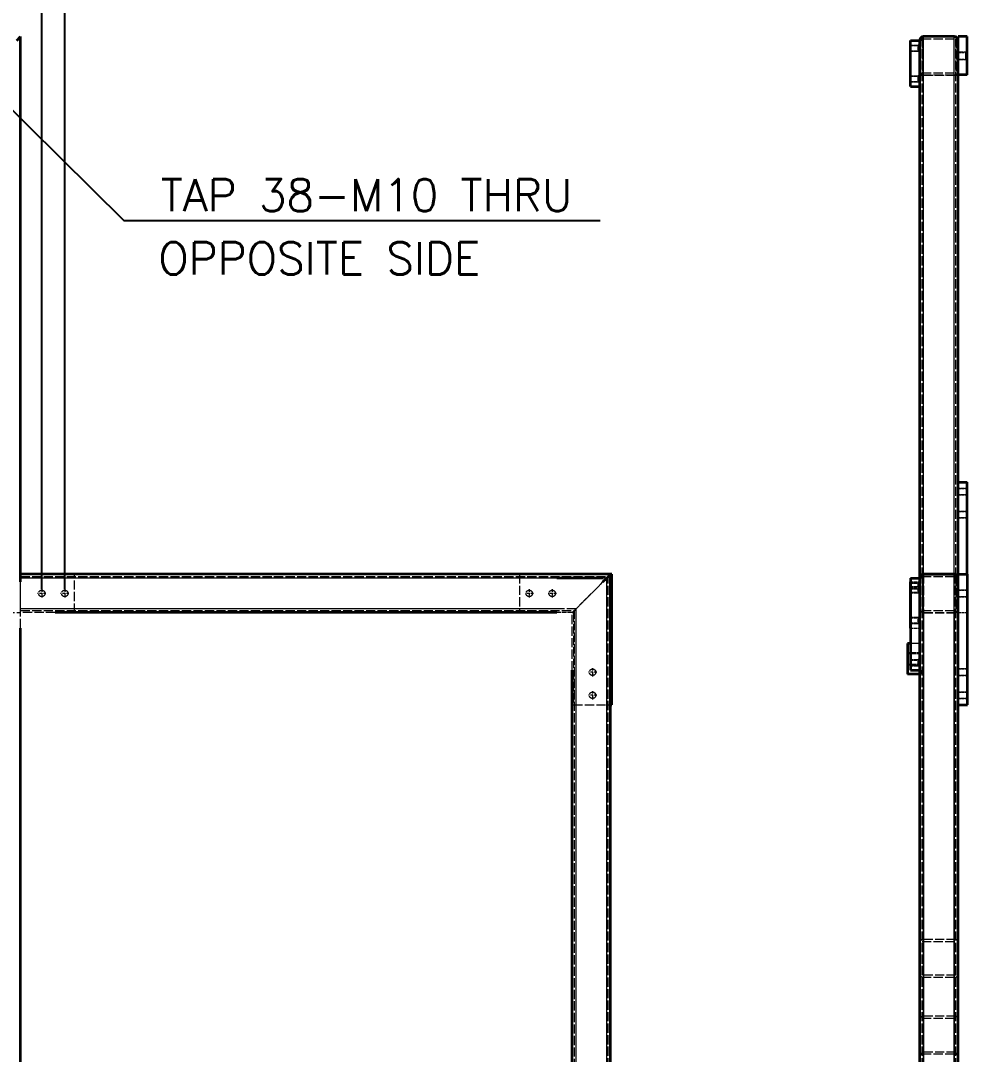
# Model space of a CAD drawing. Header units: millimetres. Extents: x -73083 to 81340, y -6859 to 6812.
# Drawn here: x -20376 to -19143, y -3883 to -2537 of the extents above; entities that cross this region are included whole.
import ezdxf

# ---------------------------------------------------------------- set-up
doc = ezdxf.new("R2010")
doc.units = ezdxf.units.MM
for name, pattern in [('AM_ISO02W050', [7.5, 6, -1.5]), ('AM_ISO08W050', [18, 12, -1.5, 3, -1.5]), ('DASHDOT', [18.5, 12, -3, 0.5, -3]), ('DASHED', [15, 12, -3])]:
    doc.linetypes.add(name, pattern=pattern)
for name, color, linetype, lineweight in [('AM_7', 2, 'AM_ISO08W050', 25), ('AM_HID', 1, 'AM_ISO02W050', 25), ('AM_VIS', 7, 'Continuous', 50)]:
    doc.layers.add(name, color=color, linetype=linetype, lineweight=lineweight)
doc.layers.add('word_dim', color=253, linetype='Continuous')
doc.styles.get("Standard").update_dxf_attribs({"font": 'romans.shx', "bigfont": 'bigfont.shx'})
doc.dimstyles.new('STANDARD1-12', dxfattribs={"dimscale": 12, "dimtxt": 3.5, "dimasz": 3, "dimexe": 1, "dimexo": 0, "dimgap": 1, "dimtad": 3, "dimdec": 1, "dimdsep": 46, "dimtxsty": 'Standard', "dimblk1": 'OPEN', "dimblk2": 'OPEN', "dimsah": 1, "dimcen": 0, "dimclrd": 256, "dimclre": 256, "dimclrt": 3, "dimadec": 0, "dimazin": 0, "dimtfac": 1, "dimtdec": 1, "dimtmove": 0, "dimatfit": 3, "dimldrblk": 'OPEN', "dimfxl": 0, "dimtolj": 1, "dimtzin": 0, "dimarcsym": 0})

# ---------------------------------------------------------------- blocks, each defined once
blk = doc.blocks.new('_DotSmall')
at = {"color": 0, "linetype": 'ByBlock', "const_width": 0.5}
blk.add_lwpolyline([(-0.0625, 0, 1), (0.0625, 0, 1)], format="xyb", close=True, dxfattribs=at)
blk = doc.blocks.new('*D998')
at = {"layer": 'DEFPOINTS', "color": 0, "linetype": 'Continuous', "ltscale": 2}
for p in [(-20348.5, -2458.9), (-20401, -3145.2), (-20348.5, -3277.7)]:
    blk.add_point(p, dxfattribs=at)
at = {"layer": 'word_dim', "linetype": 'Continuous', "lineweight": -2, "ltscale": 2}
for p, q in [((-20374.8, -2458.9), (-20307.8, -2340.2)), ((-20307.8, -2340.2), (-20155.8, -2340.2)), ((-20401, -3145.2), (-20401, -2446.9)), ((-20348.5, -3277.7), (-20348.5, -2446.9)), ((-20401, -2458.9), (-20348.5, -2458.9))]:
    blk.add_line(p, q, dxfattribs=at)
at = {"layer": 'word_dim', "linetype": 'Continuous', "lineweight": -2, "ltscale": 2, "xscale": 36, "yscale": 36, "zscale": 36, "rotation": 180}
blk.add_blockref('_DotSmall', (-20401, -2458.9), dxfattribs=at)
at = {"layer": 'word_dim', "linetype": 'Continuous', "lineweight": -2, "ltscale": 2, "xscale": 36, "yscale": 36, "zscale": 36}
blk.add_blockref('_DotSmall', (-20348.5, -2458.9), dxfattribs=at)
at = {"layer": 'word_dim', "color": 3, "linetype": 'Continuous', "ltscale": 2, "insert": (-20231.8, -2307.2), "char_height": 42, "attachment_point": 5}
blk.add_mtext('\\A1;52.5', dxfattribs=at)
blk = doc.blocks.new('_Open')
at = {"color": 0, "lineweight": -2}
for p, q in [((-1, 0.167), (0, 0)), ((-1, -0.167), (0, 0)), ((0, 0), (-1, 0))]:
    blk.add_line(p, q, dxfattribs=at)
blk = doc.blocks.new('*D999')
at = {"layer": 'DEFPOINTS', "color": 0, "linetype": 'Continuous', "ltscale": 2}
for p in [(-20318.5, -2458.9), (-20348.5, -3277.7), (-20318.5, -3277.7)]:
    blk.add_point(p, dxfattribs=at)
at = {"layer": 'word_dim', "linetype": 'Continuous', "lineweight": -2, "ltscale": 2}
for p, q in [((-20348.5, -3277.7), (-20348.5, -2446.9)), ((-20318.5, -3277.7), (-20318.5, -2446.9)), ((-20348.5, -2458.9), (-20384.5, -2458.9)), ((-20348.5, -2458.9), (-20318.5, -2458.9)), ((-20282.5, -2458.9), (-20154.5, -2458.9))]:
    blk.add_line(p, q, dxfattribs=at)
at = {"layer": 'word_dim', "linetype": 'Continuous', "lineweight": -2, "ltscale": 2, "xscale": 36, "yscale": 36, "zscale": 36}
blk.add_blockref('_DotSmall', (-20348.5, -2458.9), dxfattribs=at)
at = {"layer": 'word_dim', "linetype": 'Continuous', "lineweight": -2, "ltscale": 2, "xscale": 36, "yscale": 36, "zscale": 36, "rotation": 180}
blk.add_blockref('_Open', (-20318.5, -2458.9), dxfattribs=at)
at = {"layer": 'word_dim', "color": 3, "linetype": 'Continuous', "ltscale": 2, "insert": (-20200.5, -2425.9), "char_height": 42, "attachment_point": 5}
blk.add_mtext('\\A1;30', dxfattribs=at)

msp = doc.modelspace()

# ---------------------------------------------------------------- linework, layer by layer
at = {"layer": 'AM_7', "linetype": 'DASHDOT', "lineweight": 13, "ltscale": 0.272217}
for p, q in [((-20343.06022, -3283.1569), (-20353.94889, -3283.1569)), ((-20313.06022, -3283.15702), (-20323.94889, -3283.15702))]:
    msp.add_line(p, q, dxfattribs=at)
at = {"layer": 'AM_7', "linetype": 'DASHDOT', "lineweight": 13, "ltscale": 0.27222}
for p, q in [((-20348.50455, -3277.71256), (-20348.50455, -3288.60136)), ((-19630.99845, -3380.21561), (-19630.99845, -3391.10441)), ((-19630.99845, -3410.21561), (-19630.99845, -3421.10441))]:
    msp.add_line(p, q, dxfattribs=at)
at = {"layer": 'AM_7', "linetype": 'DASHDOT', "lineweight": 13, "ltscale": 0.272221}
for p, q in [((-20318.50455, -3277.71256), (-20318.50455, -3288.60142)), ((-19683.49845, -3277.71561), (-19683.49845, -3288.60447))]:
    msp.add_line(p, q, dxfattribs=at)
at = {"layer": 'AM_7', "linetype": 'DASHDOT', "lineweight": 13, "ltscale": 0.272223}
for p, q in [((-19708.05411, -3283.16007), (-19718.94303, -3283.16007)), ((-19678.05411, -3283.16007), (-19688.94303, -3283.16007)), ((-19625.55387, -3415.66001), (-19636.44278, -3415.66001))]:
    msp.add_line(p, q, dxfattribs=at)
at = {"layer": 'AM_7', "linetype": 'DASHDOT', "lineweight": 13, "ltscale": 0.272218}
msp.add_line((-19713.49845, -3277.71574), (-19713.49845, -3288.60447), dxfattribs=at)
at = {"layer": 'AM_7', "linetype": 'DASHDOT', "lineweight": 13, "ltscale": 0.272229}
msp.add_line((-19625.55387, -3385.66001), (-19636.44303, -3385.66001), dxfattribs=at)
at = {"layer": 'AM_HID', "linetype": 'DASHED', "lineweight": 13, "ltscale": 0.25}
for p, q in [((-19216.7818, -2569.18729), (-19206.7818, -2569.18729)), ((-19216.78107, -2569.18693), (-19206.78107, -2569.18693)), ((-19216.78107, -2569.18705), (-19206.78107, -2569.18705)), ((-19216.78083, -2569.18693), (-19206.78083, -2569.18693)), ((-19216.77741, -2569.17252), (-19206.77741, -2569.17252)), ((-19216.77717, -2569.1724), (-19206.77717, -2569.1724)), ((-19216.77717, -2569.17252), (-19206.77717, -2569.17252)), ((-19216.77668, -2569.17228), (-19206.77668, -2569.17228)), ((-19216.77399, -2569.18363), (-19206.77399, -2569.18363)), ((-19216.77326, -2569.18326), (-19206.77326, -2569.18326)), ((-19216.76789, -2569.18082), (-19206.76789, -2569.18082)), ((-19216.7674, -2569.18046), (-19206.7674, -2569.18046)), ((-19216.7818, -2577.18729), (-19206.7818, -2577.18729)), ((-19216.78107, -2577.18693), (-19206.78107, -2577.18693)), ((-19216.78107, -2577.18705), (-19206.78107, -2577.18705)), ((-19216.78083, -2577.18693), (-19206.78083, -2577.18693)), ((-19216.77741, -2577.17252), (-19206.77741, -2577.17252)), ((-19216.77717, -2577.1724), (-19206.77717, -2577.1724)), ((-19216.77717, -2577.17252), (-19206.77717, -2577.17252)), ((-19216.77668, -2577.17228), (-19206.77668, -2577.17228)), ((-19216.77399, -2577.18363), (-19206.77399, -2577.18363)), ((-19216.77326, -2577.18326), (-19206.77326, -2577.18326)), ((-19216.76789, -2577.18082), (-19206.76789, -2577.18082)), ((-19216.7674, -2577.18046), (-19206.7674, -2577.18046)), ((-19154.78156, -2578.17142), (-19144.78156, -2578.17142)), ((-19154.78156, -2578.17155), (-19144.78156, -2578.17155)), ((-19154.77814, -2578.16849), (-19144.77814, -2578.16849)), ((-19154.77814, -2578.16862), (-19144.77814, -2578.16874)), ((-19154.77717, -2578.16764), (-19144.77717, -2578.16764)), ((-19154.77717, -2578.16788), (-19144.77717, -2578.16788)), ((-19154.77643, -2578.16666), (-19144.77643, -2578.16666)), ((-19154.77643, -2578.16691), (-19144.77643, -2578.16691)), ((-19154.78156, -2588.17142), (-19144.78156, -2588.17142)), ((-19154.78156, -2588.17155), (-19144.78156, -2588.17155)), ((-19154.77814, -2588.16849), (-19144.77814, -2588.16849)), ((-19154.77814, -2588.16862), (-19144.77814, -2588.16874)), ((-19154.77717, -2588.16764), (-19144.77717, -2588.16764)), ((-19154.77717, -2588.16788), (-19144.77717, -2588.16788)), ((-19154.77643, -2588.16666), (-19144.77643, -2588.16666)), ((-19154.77643, -2588.16691), (-19144.77643, -2588.16691)), ((-19216.7818, -2609.18729), (-19206.7818, -2609.18729)), ((-19216.78107, -2609.18693), (-19206.78107, -2609.18693)), ((-19216.78107, -2609.18705), (-19206.78107, -2609.18705)), ((-19216.78083, -2609.18693), (-19206.78083, -2609.18693)), ((-19216.77741, -2609.17252), (-19206.77741, -2609.17252)), ((-19216.77717, -2609.1724), (-19206.77717, -2609.1724)), ((-19216.77717, -2609.17252), (-19206.77717, -2609.17252)), ((-19216.77668, -2609.17228), (-19206.77668, -2609.17228)), ((-19216.77399, -2609.18363), (-19206.77399, -2609.18363)), ((-19216.77326, -2609.18326), (-19206.77326, -2609.18326)), ((-19216.76789, -2609.18082), (-19206.76789, -2609.18082)), ((-19216.7674, -2609.18046), (-19206.7674, -2609.18046)), ((-19216.7818, -2617.18729), (-19206.7818, -2617.18729)), ((-19216.78107, -2617.18693), (-19206.78107, -2617.18693)), ((-19216.78107, -2617.18705), (-19206.78107, -2617.18705)), ((-19216.78083, -2617.18693), (-19206.78083, -2617.18693)), ((-19216.77741, -2617.17252), (-19206.77741, -2617.17252)), ((-19216.77717, -2617.1724), (-19206.77717, -2617.1724)), ((-19216.77717, -2617.17252), (-19206.77717, -2617.17252)), ((-19216.77668, -2617.17228), (-19206.77668, -2617.17228)), ((-19216.77399, -2617.18363), (-19206.77399, -2617.18363)), ((-19216.77326, -2617.18326), (-19206.77326, -2617.18326)), ((-19216.76789, -2617.18082), (-19206.76789, -2617.18082)), ((-19216.7674, -2617.18046), (-19206.7674, -2617.18046)), ((-19216.7862, -3269.1879), (-19206.7862, -3269.1879)), ((-19216.78595, -3269.18766), (-19206.78595, -3269.18766)), ((-19216.7464, -3269.16398), (-19206.7464, -3269.16398)), ((-19216.7464, -3269.1641), (-19206.7464, -3269.1641)), ((-19216.7862, -3277.1879), (-19206.7862, -3277.1879)), ((-19216.78595, -3277.18766), (-19206.78595, -3277.18766)), ((-19216.78205, -3274.18351), (-19206.78205, -3274.18351)), ((-19216.78205, -3282.18351), (-19206.78205, -3282.18351)), ((-19216.78156, -3274.18278), (-19206.78156, -3274.18278)), ((-19216.78156, -3282.18278), (-19206.78156, -3282.18278)), ((-19216.76789, -3274.16361), (-19206.76789, -3274.16361)), ((-19216.76789, -3282.16361), (-19206.76789, -3282.16361)), ((-19216.76716, -3274.16337), (-19206.76716, -3274.16337)), ((-19216.76716, -3282.16337), (-19206.76716, -3282.16337)), ((-19216.7464, -3277.16398), (-19206.7464, -3277.16398)), ((-19216.7464, -3277.1641), (-19206.7464, -3277.1641)), ((-19216.78205, -3314.18345), (-19206.78205, -3314.18345)), ((-19216.78205, -3322.18345), (-19206.78205, -3322.18345)), ((-19216.78156, -3314.18272), (-19206.78156, -3314.18272)), ((-19216.78156, -3322.18272), (-19206.78156, -3322.18272)), ((-19216.76789, -3314.16361), (-19206.76789, -3314.16361)), ((-19216.76789, -3322.16361), (-19206.76789, -3322.16361)), ((-19216.76716, -3314.16337), (-19206.76716, -3314.16337)), ((-19216.76716, -3322.16337), (-19206.76716, -3322.16337)), ((-19216.7862, -3369.1879), (-19206.7862, -3369.1879)), ((-19216.7862, -3377.1879), (-19206.7862, -3377.1879)), ((-19216.78595, -3369.18766), (-19206.78595, -3369.18766)), ((-19216.78595, -3377.18766), (-19206.78595, -3377.18766)), ((-19216.7464, -3369.16398), (-19206.7464, -3369.16398)), ((-19216.7464, -3369.16404), (-19206.7464, -3369.16404)), ((-19216.7464, -3377.16398), (-19206.7464, -3377.16398)), ((-19216.7464, -3377.16404), (-19206.7464, -3377.16404))]:
    msp.add_line(p, q, dxfattribs=at)
at = {"layer": 'AM_HID', "linetype": 'DASHED', "lineweight": 13, "ltscale": 0.3}
for p, q in [((-19216.7818, -2569.86381), (-19204.7818, -2569.86381)), ((-19216.78107, -2569.86344), (-19204.78107, -2569.86344)), ((-19216.78107, -2569.86356), (-19204.78107, -2569.86356)), ((-19216.78083, -2569.86332), (-19204.78083, -2569.86332)), ((-19216.77741, -2569.84904), (-19204.77741, -2569.84904)), ((-19216.77717, -2569.84891), (-19204.77717, -2569.84891)), ((-19216.77717, -2569.84904), (-19204.77717, -2569.84904)), ((-19216.77668, -2569.84867), (-19204.77668, -2569.84867)), ((-19216.77399, -2569.86014), (-19204.77399, -2569.86014)), ((-19216.77326, -2569.85978), (-19204.77326, -2569.85978)), ((-19216.76789, -2569.85721), (-19204.76789, -2569.85721)), ((-19216.7674, -2569.85697), (-19204.7674, -2569.85697)), ((-19216.7818, -2576.51078), (-19204.7818, -2576.51078)), ((-19216.78107, -2576.51041), (-19204.78107, -2576.51041)), ((-19216.78107, -2576.51053), (-19204.78107, -2576.51053)), ((-19216.78083, -2576.51041), (-19204.78083, -2576.51041)), ((-19216.77741, -2576.49601), (-19204.77741, -2576.49601)), ((-19216.77717, -2576.49589), (-19204.77717, -2576.49589)), ((-19216.77717, -2576.49601), (-19204.77717, -2576.49601)), ((-19216.77668, -2576.49576), (-19204.77668, -2576.49576)), ((-19216.77399, -2576.50712), (-19204.77399, -2576.50712)), ((-19216.77326, -2576.50675), (-19204.77326, -2576.50675)), ((-19216.76789, -2576.50431), (-19204.76789, -2576.50431)), ((-19216.7674, -2576.50394), (-19204.7674, -2576.50394)), ((-19154.78156, -2578.98331), (-19142.78156, -2578.98331)), ((-19154.78156, -2578.98356), (-19142.78156, -2578.98356)), ((-19154.77814, -2578.98051), (-19142.77814, -2578.98051)), ((-19154.77814, -2578.98063), (-19142.77814, -2578.98063)), ((-19154.77717, -2578.97965), (-19142.77717, -2578.97965)), ((-19154.77717, -2578.9799), (-19142.77717, -2578.9799)), ((-19154.77643, -2578.97867), (-19142.77643, -2578.97867)), ((-19154.77643, -2578.9788), (-19142.77643, -2578.97892)), ((-19154.78156, -2587.35941), (-19142.78156, -2587.35941)), ((-19154.78156, -2587.35953), (-19142.78156, -2587.35953)), ((-19154.77814, -2587.35648), (-19142.77814, -2587.35648)), ((-19154.77814, -2587.35673), (-19142.77814, -2587.35673)), ((-19154.77717, -2587.35563), (-19142.77717, -2587.35563)), ((-19154.77717, -2587.35587), (-19142.77717, -2587.35587)), ((-19154.77643, -2587.35465), (-19142.77643, -2587.35465)), ((-19154.77643, -2587.3549), (-19142.77643, -2587.3549)), ((-19216.7818, -2609.86381), (-19204.7818, -2609.86381)), ((-19216.78107, -2609.86344), (-19204.78107, -2609.86344)), ((-19216.78107, -2609.86356), (-19204.78107, -2609.86356)), ((-19216.78083, -2609.86332), (-19204.78083, -2609.86332)), ((-19216.77741, -2609.84904), (-19204.77741, -2609.84904)), ((-19216.77717, -2609.84891), (-19204.77717, -2609.84891)), ((-19216.77717, -2609.84904), (-19204.77717, -2609.84904)), ((-19216.77668, -2609.84867), (-19204.77668, -2609.84867)), ((-19216.77399, -2609.86014), (-19204.77399, -2609.86014)), ((-19216.77326, -2609.85978), (-19204.77326, -2609.85978)), ((-19216.76789, -2609.85721), (-19204.76789, -2609.85721)), ((-19216.7674, -2609.85697), (-19204.7674, -2609.85697)), ((-19216.7818, -2616.51078), (-19204.7818, -2616.51078)), ((-19216.78107, -2616.51041), (-19204.78107, -2616.51041)), ((-19216.78107, -2616.51053), (-19204.78107, -2616.51053)), ((-19216.78083, -2616.51041), (-19204.78083, -2616.51041)), ((-19216.77741, -2616.49601), (-19204.77741, -2616.49601)), ((-19216.77717, -2616.49589), (-19204.77717, -2616.49589)), ((-19216.77717, -2616.49601), (-19204.77717, -2616.49601)), ((-19216.77668, -2616.49576), (-19204.77668, -2616.49576)), ((-19216.77399, -2616.50712), (-19204.77399, -2616.50712)), ((-19216.77326, -2616.50675), (-19204.77326, -2616.50675)), ((-19216.76789, -2616.50431), (-19204.76789, -2616.50431)), ((-19216.7674, -2616.50394), (-19204.7674, -2616.50394)), ((-19154.77717, -3146.47465), (-19142.77717, -3146.47465)), ((-19142.7674, -3146.46891), (-19154.7674, -3146.46891)), ((-19154.77717, -3154.85062), (-19142.77717, -3154.85062)), ((-19142.7674, -3154.84489), (-19154.7674, -3154.84489)), ((-19154.77717, -3176.47465), (-19142.77717, -3176.47465)), ((-19154.77717, -3184.85062), (-19142.77717, -3184.85062)), ((-19142.7674, -3176.46891), (-19154.7674, -3176.46891)), ((-19142.7674, -3184.84489), (-19154.7674, -3184.84489)), ((-19216.7862, -3269.86442), (-19204.7862, -3269.86442)), ((-19216.78595, -3269.86417), (-19204.78595, -3269.86417)), ((-19216.7464, -3269.84049), (-19204.7464, -3269.84049)), ((-19216.7464, -3269.84049), (-19204.7464, -3269.84049)), ((-19216.7862, -3276.51139), (-19204.7862, -3276.51139)), ((-19216.78595, -3276.51115), (-19204.78595, -3276.51115)), ((-19216.78205, -3274.8599), (-19204.78205, -3274.8599)), ((-19216.78205, -3281.50699), (-19204.78205, -3281.50699)), ((-19216.78156, -3274.85929), (-19204.78156, -3274.85929)), ((-19216.78156, -3281.50626), (-19204.78156, -3281.50626)), ((-19216.76789, -3274.84012), (-19204.76789, -3274.84012)), ((-19216.76789, -3281.4871), (-19204.76789, -3281.4871)), ((-19216.76716, -3274.83988), (-19204.76716, -3274.83988)), ((-19216.76716, -3281.48685), (-19204.76716, -3281.48685)), ((-19216.7464, -3276.48746), (-19204.7464, -3276.48746)), ((-19216.7464, -3276.48759), (-19204.7464, -3276.48759)), ((-19154.7862, -3278.97904), (-19142.7862, -3278.97904)), ((-19154.78595, -3278.9788), (-19142.78595, -3278.9788)), ((-19154.7779, -3278.97465), (-19142.7779, -3278.97465)), ((-19154.77765, -3278.97465), (-19142.77765, -3278.97465)), ((-19142.76691, -3278.96891), (-19154.76691, -3278.96891)), ((-19142.76691, -3278.96903), (-19154.76691, -3278.96903)), ((-19142.75812, -3278.97208), (-19154.75812, -3278.97208)), ((-19142.75812, -3278.97208), (-19154.75812, -3278.97208)), ((-19154.7862, -3287.35502), (-19142.7862, -3287.35502)), ((-19154.78595, -3287.35477), (-19142.78595, -3287.35477)), ((-19154.7779, -3287.35074), (-19142.7779, -3287.35074)), ((-19154.77765, -3287.35062), (-19142.77765, -3287.35062)), ((-19142.76691, -3287.34489), (-19154.76691, -3287.34489)), ((-19142.76691, -3287.34501), (-19154.76691, -3287.34501)), ((-19142.75812, -3287.34806), (-19154.75812, -3287.34806)), ((-19142.75812, -3287.34806), (-19154.75812, -3287.34806)), ((-19154.75763, -3308.16007), (-19142.75763, -3308.16007)), ((-19216.78205, -3314.85996), (-19204.78205, -3314.85996)), ((-19216.78205, -3321.50693), (-19204.78205, -3321.50693)), ((-19216.78156, -3314.85923), (-19204.78156, -3314.85923)), ((-19216.78156, -3321.50626), (-19204.78156, -3321.50626)), ((-19216.76789, -3314.84012), (-19204.76789, -3314.84012)), ((-19216.76789, -3321.48716), (-19204.76789, -3321.48716)), ((-19216.76716, -3314.83988), (-19204.76716, -3314.83988)), ((-19216.76716, -3321.48685), (-19204.76716, -3321.48685)), ((-19216.7862, -3369.86442), (-19204.7862, -3369.86442)), ((-19216.7862, -3376.51139), (-19204.7862, -3376.51139)), ((-19216.78595, -3369.86411), (-19204.78595, -3369.86411)), ((-19216.78595, -3376.51115), (-19204.78595, -3376.51115)), ((-19216.7464, -3369.84043), (-19204.7464, -3369.84043)), ((-19216.7464, -3369.84055), (-19204.7464, -3369.84055)), ((-19216.7464, -3376.48746), (-19204.7464, -3376.48746)), ((-19216.7464, -3376.48759), (-19204.7464, -3376.48759)), ((-19216.78595, -3383.18754), (-19204.78595, -3383.18754)), ((-19154.78644, -3381.47947), (-19142.78644, -3381.47947)), ((-19154.78644, -3389.85544), (-19142.78644, -3389.85544)), ((-19142.75763, -3381.47202), (-19154.75763, -3381.47202)), ((-19142.75763, -3389.84806), (-19154.75763, -3389.84806)), ((-19154.78644, -3411.47947), (-19142.78644, -3411.47947)), ((-19142.75763, -3411.47202), (-19154.75763, -3411.47202)), ((-19154.78644, -3419.85544), (-19142.78644, -3419.85544)), ((-19142.75763, -3419.84806), (-19154.75763, -3419.84806))]:
    msp.add_line(p, q, dxfattribs=at)
at = {"layer": 'AM_HID', "linetype": 'DASHED', "lineweight": 13, "ltscale": 0.033823}
for p, q in [((-19205.61017, -2569.86381), (-19206.7818, -2569.18729)), ((-19205.60944, -2569.86356), (-19206.78107, -2569.18705)), ((-19205.60578, -2569.84904), (-19206.77741, -2569.17252)), ((-19205.60553, -2569.84904), (-19206.77717, -2569.17252)), ((-19205.60236, -2569.86014), (-19206.77399, -2569.18363)), ((-19205.60163, -2569.85978), (-19206.77326, -2569.18326)), ((-19205.59577, -2569.85697), (-19206.7674, -2569.18046)), ((-19205.61017, -2576.51078), (-19206.7818, -2577.18729)), ((-19205.60944, -2576.51053), (-19206.78107, -2577.18705)), ((-19205.6092, -2576.51041), (-19206.78083, -2577.18693)), ((-19205.60578, -2576.49601), (-19206.77741, -2577.17252)), ((-19205.60553, -2576.49601), (-19206.77717, -2577.17252)), ((-19205.60505, -2576.49576), (-19206.77668, -2577.17228)), ((-19205.60236, -2576.50712), (-19206.77399, -2577.18363)), ((-19205.60163, -2576.50675), (-19206.77326, -2577.18326)), ((-19205.59577, -2576.50394), (-19206.7674, -2577.18046)), ((-19205.61017, -2609.86381), (-19206.7818, -2609.18729)), ((-19205.60944, -2609.86356), (-19206.78107, -2609.18705)), ((-19205.60578, -2609.84904), (-19206.77741, -2609.17252)), ((-19205.60553, -2609.84904), (-19206.77717, -2609.17252)), ((-19205.60236, -2609.86014), (-19206.77399, -2609.18363)), ((-19205.60163, -2609.85978), (-19206.77326, -2609.18326)), ((-19205.59577, -2609.85697), (-19206.7674, -2609.18046)), ((-19205.61017, -2616.51078), (-19206.7818, -2617.18729)), ((-19205.60944, -2616.51053), (-19206.78107, -2617.18705)), ((-19205.6092, -2616.51041), (-19206.78083, -2617.18693)), ((-19205.60578, -2616.49601), (-19206.77741, -2617.17252)), ((-19205.60553, -2616.49601), (-19206.77717, -2617.17252)), ((-19205.60505, -2616.49576), (-19206.77668, -2617.17228)), ((-19205.60236, -2616.50712), (-19206.77399, -2617.18363)), ((-19205.60163, -2616.50675), (-19206.77326, -2617.18326)), ((-19205.59577, -2616.50394), (-19206.7674, -2617.18046)), ((-19205.61457, -3269.86442), (-19206.7862, -3269.1879)), ((-19205.61432, -3269.86417), (-19206.78595, -3269.18766)), ((-19205.61457, -3276.51139), (-19206.7862, -3277.1879)), ((-19205.61432, -3276.51115), (-19206.78595, -3277.18766)), ((-19205.59552, -3274.83988), (-19206.76716, -3274.16337)), ((-19205.59552, -3281.48685), (-19206.76716, -3282.16337)), ((-19205.59552, -3314.83988), (-19206.76716, -3314.16337)), ((-19205.59552, -3321.48685), (-19206.76716, -3322.16337)), ((-19205.61457, -3369.86442), (-19206.7862, -3369.1879)), ((-19205.61457, -3376.51139), (-19206.7862, -3377.1879)), ((-19205.61432, -3376.51115), (-19206.78595, -3377.18766))]:
    msp.add_line(p, q, dxfattribs=at)
at = {"layer": 'AM_HID', "linetype": 'DASHED', "lineweight": 13, "ltscale": 0.033828}
for p, q in [((-19205.6092, -2569.86344), (-19206.78107, -2569.18693)), ((-19205.60529, -2569.84891), (-19206.77717, -2569.1724)), ((-19205.6092, -2576.51041), (-19206.78107, -2577.18693)), ((-19205.60529, -2576.49589), (-19206.77717, -2577.1724)), ((-19205.6092, -2609.86344), (-19206.78107, -2609.18693)), ((-19205.60529, -2609.84891), (-19206.77717, -2609.1724)), ((-19205.6092, -2616.51041), (-19206.78107, -2617.18693)), ((-19205.60529, -2616.49589), (-19206.77717, -2617.1724)), ((-19205.57453, -3269.84049), (-19206.7464, -3269.16398)), ((-19205.61017, -3281.50699), (-19206.78205, -3282.18351)), ((-19205.60969, -3274.85929), (-19206.78156, -3274.18278)), ((-19205.60969, -3281.50626), (-19206.78156, -3282.18278)), ((-19205.59601, -3274.84012), (-19206.76789, -3274.16361)), ((-19205.59601, -3281.4871), (-19206.76789, -3282.16361)), ((-19205.57453, -3276.48746), (-19206.7464, -3277.16398)), ((-19205.61017, -3314.85996), (-19206.78205, -3314.18345)), ((-19205.61017, -3321.50693), (-19206.78205, -3322.18345)), ((-19205.60969, -3314.85923), (-19206.78156, -3314.18272)), ((-19205.59601, -3314.84012), (-19206.76789, -3314.16361)), ((-19205.57453, -3376.48746), (-19206.7464, -3377.16398))]:
    msp.add_line(p, q, dxfattribs=at)
at = {"layer": 'AM_HID', "linetype": 'DASHED', "lineweight": 13, "ltscale": 0.033821}
for p, q in [((-19205.6092, -2569.86332), (-19206.78083, -2569.18693)), ((-19205.60505, -2569.84867), (-19206.77668, -2569.17228)), ((-19205.6092, -2609.86332), (-19206.78083, -2609.18693)), ((-19205.60505, -2609.84867), (-19206.77668, -2609.17228))]:
    msp.add_line(p, q, dxfattribs=at)
at = {"layer": 'AM_HID', "linetype": 'DASHED', "lineweight": 13, "ltscale": 0.033816}
for p, q in [((-19205.5965, -2569.85721), (-19206.76789, -2569.18082)), ((-19205.5965, -2609.85721), (-19206.76789, -2609.18082)), ((-19205.57502, -3269.84049), (-19206.7464, -3269.1641))]:
    msp.add_line(p, q, dxfattribs=at)
at = {"layer": 'AM_HID', "linetype": 'DASHED', "lineweight": 13, "ltscale": 0.147943}
for p, q in [((-19206.7674, -2575.09818), (-19206.7674, -2569.18046)), ((-19206.7674, -2577.18046), (-19206.7674, -2571.26273)), ((-19206.7674, -2615.09818), (-19206.7674, -2609.18046)), ((-19206.7674, -2617.18046), (-19206.7674, -2611.26273)), ((-19206.78156, -3282.18278), (-19206.78156, -3276.26505)), ((-19206.76716, -3280.08109), (-19206.76716, -3274.16337)), ((-19206.76716, -3282.16337), (-19206.76716, -3276.24564)), ((-19206.78156, -3320.10044), (-19206.78156, -3314.18272)), ((-19206.76716, -3322.16337), (-19206.76716, -3316.24564))]:
    msp.add_line(p, q, dxfattribs=at)
at = {"layer": 'AM_HID', "linetype": 'DASHED', "lineweight": 13, "ltscale": 0.000363159}
msp.add_line((-19204.78205, -2563.17289), (-19204.78205, -2563.18741), dxfattribs=at)
at = {"layer": 'AM_HID', "linetype": 'DASHED', "lineweight": 13, "ltscale": 0.000394433}
for p, q in [((-19204.76789, -2563.18046), (-19204.78205, -2563.18741)), ((-19201.76789, -2561.18046), (-19201.78205, -2561.18741)), ((-19154.76789, -2563.18046), (-19154.78205, -2563.18741))]:
    msp.add_line(p, q, dxfattribs=at)
at = {"layer": 'AM_HID', "linetype": 'DASHED', "lineweight": 13, "ltscale": 0.000286865}
msp.add_line((-19204.77668, -2563.17216), (-19204.77668, -2563.18363), dxfattribs=at)
at = {"layer": 'AM_HID', "linetype": 'DASHED', "lineweight": 13}
for p, q in [((-19204.76789, -2603.18058), (-19204.76789, -2563.18046)), ((-19201.78205, -2561.18741), (-19157.78205, -2561.18741)), ((-19201.78205, -2561.18741), (-19201.7818, -2605.18717)), ((-19201.76789, -2561.18046), (-19157.76789, -2561.18046)), ((-19201.76789, -2561.18046), (-19201.76789, -2605.18058)), ((-19201.7674, -3261.16434), (-19201.7674, -2561.18046)), ((-19201.7674, -2561.18046), (-19157.7674, -2561.18046)), ((-19199.78205, -5178.18729), (-19199.78205, -2558.18741)), ((-19159.78205, -2558.18741), (-19199.78205, -2558.18741)), ((-19159.78205, -5178.18729), (-19159.78205, -2558.18741)), ((-19157.78205, -2561.18741), (-19157.7818, -2605.18717)), ((-19157.76789, -2561.18046), (-19157.76789, -2605.18058)), ((-19157.7674, -3261.16434), (-19157.7674, -2561.18046)), ((-19154.77814, -2608.16788), (-19154.77814, -2562.85575)), ((-19154.76789, -2563.18046), (-19154.76789, -2603.18058)), ((-19201.7818, -2605.18717), (-19157.7818, -2605.18717)), ((-19201.76789, -2605.18058), (-19157.76789, -2605.18058)), ((-19201.76764, -2605.18058), (-19157.76764, -2605.18058)), ((-19199.78205, -5178.18729), (-19199.7818, -2608.18717)), ((-19199.7818, -2608.18717), (-19159.7818, -2608.18717)), ((-19199.7801, -5178.18632), (-19199.77985, -2608.18632)), ((-19199.7801, -5178.18656), (-19199.7801, -2608.18644)), ((-19199.77326, -3883.17814), (-19199.77326, -2608.17728)), ((-19199.77277, -3883.17777), (-19199.77277, -2608.17692)), ((-19199.7696, -5178.18143), (-19199.7696, -2608.18156)), ((-19199.76886, -5178.18143), (-19199.76886, -2608.18131)), ((-19159.76886, -2608.18131), (-19199.76886, -2608.18131)), ((-19199.76789, -2608.18058), (-19159.76789, -2608.18058)), ((-19199.76789, -5178.18046), (-19199.76764, -2608.18058)), ((-19199.76764, -2608.18058), (-19159.76764, -2608.18058)), ((-19159.78205, -5178.18729), (-19159.7818, -2608.18717)), ((-19159.7801, -5178.18632), (-19159.77985, -2608.18632)), ((-19159.7801, -5178.18656), (-19159.7801, -2608.18644)), ((-19159.77326, -3883.17814), (-19159.77326, -2608.17728)), ((-19159.77277, -3883.17777), (-19159.77277, -2608.17692)), ((-19159.7696, -5178.18143), (-19159.7696, -2608.18156)), ((-19159.76886, -5178.18143), (-19159.76886, -2608.18131)), ((-19159.76789, -5178.18046), (-19159.76764, -2608.18058)), ((-19154.77717, -3138.16263), (-19154.77717, -3308.16263)), ((-19142.77717, -3138.16263), (-19142.77717, -3308.16263)), ((-19612.47672, -3263.16386), (-20375.9766, -3263.16593)), ((-20375.97635, -3261.16593), (-19610.47623, -3261.16386)), ((-20375.97623, -3328.16349), (-20375.97635, -3268.16349)), ((-20375.97623, -3303.16599), (-20375.97623, -3268.16349)), ((-20306.00455, -3308.15702), (-20306.00455, -3258.15702)), ((-19725.99845, -3258.16007), (-19725.99845, -3308.16007)), ((-19652.47648, -3303.16392), (-19617.47135, -3268.15848)), ((-19617.47135, -3268.15873), (-19652.47623, -3303.16392)), ((-19612.47135, -5218.16825), (-19612.47696, -3263.16386)), ((-19610.47111, -5220.16825), (-19610.47672, -3261.16386)), ((-19204.78595, -3263.18754), (-19204.78595, -3383.18754)), ((-19204.76398, -3263.16386), (-19204.76423, -3303.16392)), ((-19204.7464, -3263.16398), (-19204.7464, -3383.16392)), ((-19201.78644, -3261.18864), (-19157.78644, -3261.18864)), ((-19201.76398, -3261.16386), (-19201.76423, -3305.16392)), ((-19201.76398, -3261.16386), (-19157.76398, -3261.16386)), ((-19201.76374, -5220.16825), (-19201.76349, -3261.16386)), ((-19201.76349, -3261.16386), (-19157.76349, -3261.16386)), ((-19199.78644, -3258.18864), (-19199.78644, -5223.19315)), ((-19159.78644, -3258.18864), (-19199.78644, -3258.18864)), ((-19199.7674, -5178.18046), (-19199.7674, -3258.16434)), ((-19159.78644, -3258.18864), (-19159.78644, -5223.19315)), ((-19159.7674, -5178.18046), (-19159.7674, -3258.16434)), ((-19157.76398, -3261.16386), (-19157.76423, -3305.16392)), ((-19157.76374, -5220.16825), (-19157.76349, -3261.16386)), ((-19154.78595, -3258.16666), (-19154.78595, -3308.16666)), ((-19154.76667, -3308.15702), (-19154.76667, -3262.97611)), ((-19154.76398, -3263.16386), (-19154.76423, -3303.16392)), ((-19142.78595, -3258.16666), (-19142.78595, -3308.16666)), ((-19142.76667, -3308.15702), (-19142.76667, -3258.15702)), ((-20426.00455, -3308.15678), (-20375.97648, -3308.1569)), ((-19652.47648, -3303.16392), (-20375.97648, -3303.16599)), ((-20330.97611, -3303.16587), (-20375.97623, -3303.16599)), ((-20375.97623, -3305.16599), (-19654.47623, -3305.16392)), ((-20330.97611, -3308.16587), (-20375.97623, -3308.16599)), ((-19652.47623, -3303.16392), (-19677.47111, -3303.16398)), ((-19657.47623, -3383.16404), (-19657.47648, -3308.16392)), ((-19655.99845, -3308.16007), (-19655.99845, -3428.16007)), ((-19654.47135, -5176.16849), (-19654.47648, -3305.16392)), ((-19652.47135, -5178.16849), (-19652.47672, -3303.16392)), ((-19652.47623, -3383.16404), (-19652.47648, -3303.16392)), ((-19201.7862, -3305.18833), (-19157.7862, -3305.18833)), ((-19201.76423, -3305.16392), (-19157.76423, -3305.16392)), ((-19201.76398, -3305.16392), (-19157.76398, -3305.16392)), ((-19199.7862, -3308.18833), (-19199.7862, -5173.19291)), ((-19199.7862, -3308.18833), (-19159.7862, -3308.18833)), ((-19199.76423, -3308.16392), (-19159.76423, -3308.16392)), ((-19199.76398, -3308.16392), (-19159.76398, -3308.16392)), ((-19199.76398, -5173.16849), (-19199.76398, -3308.16392)), ((-19159.7862, -3308.18833), (-19159.7862, -5173.19291)), ((-19159.76398, -5173.16849), (-19159.76398, -3308.16392)), ((-19154.78644, -3308.16727), (-19154.78644, -3428.16727)), ((-19142.78644, -3308.16727), (-19142.78644, -3428.16727)), ((-19216.78595, -3348.16544), (-19216.78595, -3383.18754)), ((-19204.80085, -3348.1829), (-19204.80085, -3388.16489)), ((-19204.78669, -3348.16324), (-19204.78669, -3383.16447)), ((-19655.99845, -3428.16007), (-19607.47623, -3428.16001)), ((-19201.7801, -3736.1832), (-19157.7801, -3736.1832)), ((-19199.7801, -3733.1832), (-19159.7801, -3733.1832)), ((-19157.7801, -3780.1832), (-19201.7801, -3780.1832)), ((-19159.7801, -3783.1832), (-19199.7801, -3783.1832)), ((-19199.77033, -3833.17325), (-19159.77033, -3833.17325)), ((-19201.77033, -3836.17325), (-19157.77033, -3836.17325)), ((-19157.77033, -3880.17325), (-19201.77033, -3880.17325)), ((-19159.77277, -3883.17777), (-19199.77277, -3883.17777)), ((-19159.77033, -3883.17325), (-19199.77033, -3883.17325))]:
    msp.add_line(p, q, dxfattribs=at)
at = {"layer": 'AM_HID', "linetype": 'DASHED', "lineweight": 13, "ltscale": 0.00039992}
msp.add_line((-19199.76764, -2558.18046), (-19199.78205, -2558.18741), dxfattribs=at)
at = {"layer": 'AM_HID', "linetype": 'DASHED', "lineweight": 13, "ltscale": 0.033818}
for p, q in [((-19205.5965, -2576.50431), (-19206.76789, -2577.18082)), ((-19205.5965, -2616.50431), (-19206.76789, -2617.18082)), ((-19205.57502, -3276.48759), (-19206.7464, -3277.1641)), ((-19205.57502, -3369.84055), (-19206.7464, -3369.16404))]:
    msp.add_line(p, q, dxfattribs=at)
at = {"layer": 'AM_HID', "linetype": 'DASHED', "lineweight": 13, "ltscale": 0.0406}
for p, q in [((-19143.37507, -2578.98331), (-19144.78156, -2578.17142)), ((-19143.37165, -2578.98063), (-19144.77814, -2578.16874))]:
    msp.add_line(p, q, dxfattribs=at)
at = {"layer": 'AM_HID', "linetype": 'DASHED', "lineweight": 13, "ltscale": 0.040596}
for p, q in [((-19143.37531, -2578.98356), (-19144.78156, -2578.17155)), ((-19143.37531, -2587.35953), (-19144.78156, -2588.17155))]:
    msp.add_line(p, q, dxfattribs=at)
at = {"layer": 'AM_HID', "linetype": 'DASHED', "lineweight": 13, "ltscale": 0.184927}
for p, q in [((-19144.77814, -2585.56559), (-19144.77814, -2578.16849)), ((-19144.77814, -2588.16849), (-19144.77814, -2580.7714))]:
    msp.add_line(p, q, dxfattribs=at)
at = {"layer": 'AM_HID', "linetype": 'DASHED', "lineweight": 13, "ltscale": 0.040602}
for p, q in [((-19143.37165, -2578.98051), (-19144.77814, -2578.16849)), ((-19143.37067, -2578.97965), (-19144.77717, -2578.16764)), ((-19143.37067, -2578.9799), (-19144.77717, -2578.16788)), ((-19143.36994, -2578.97867), (-19144.77643, -2578.16666)), ((-19143.36994, -2578.97892), (-19144.77643, -2578.16691)), ((-19143.37507, -2587.35941), (-19144.78156, -2588.17142)), ((-19143.37165, -2587.35648), (-19144.77814, -2588.16849)), ((-19143.37165, -2587.35673), (-19144.77814, -2588.16874)), ((-19143.37067, -2587.35563), (-19144.77717, -2588.16764)), ((-19143.37067, -2587.35587), (-19144.77717, -2588.16788)), ((-19143.36994, -2587.35465), (-19144.77643, -2588.16666)), ((-19143.36994, -2587.3549), (-19144.77643, -2588.16691))]:
    msp.add_line(p, q, dxfattribs=at)
at = {"layer": 'AM_HID', "linetype": 'DASHED', "lineweight": 13, "ltscale": 0.000384957}
for p, q in [((-19204.76789, -2603.18058), (-19204.7818, -2603.18717)), ((-19201.76789, -2605.18058), (-19201.7818, -2605.18717)), ((-19154.76789, -2603.18058), (-19154.7818, -2603.18717))]:
    msp.add_line(p, q, dxfattribs=at)
at = {"layer": 'AM_HID', "linetype": 'DASHED', "lineweight": 13, "ltscale": 0.125}
for p, q in [((-19204.76886, -2608.18131), (-19199.76886, -2608.18131)), ((-19159.76886, -2608.18131), (-19154.76886, -2608.18131)), ((-20375.97623, -3308.16599), (-20375.97623, -3303.16599))]:
    msp.add_line(p, q, dxfattribs=at)
at = {"layer": 'AM_HID', "linetype": 'DASHED', "lineweight": 13, "ltscale": 0.074765}
msp.add_line((-19201.7818, -2608.17777), (-19201.7818, -2605.18717), dxfattribs=at)
at = {"layer": 'AM_HID', "linetype": 'DASHED', "lineweight": 13, "ltscale": 0.074985}
msp.add_line((-19157.7818, -2608.18656), (-19157.7818, -2605.18717), dxfattribs=at)
at = {"layer": 'AM_HID', "linetype": 'DASHED', "lineweight": 13, "ltscale": 0.000268555}
msp.add_line((-19154.7674, -2608.16788), (-19154.77814, -2608.16788), dxfattribs=at)
at = {"layer": 'AM_HID', "linetype": 'DASHED', "lineweight": 13, "ltscale": 0.000280762}
msp.add_line((-19154.77717, -3138.16263), (-19154.76594, -3138.16263), dxfattribs=at)
at = {"layer": 'AM_HID', "linetype": 'DASHED', "lineweight": 13, "ltscale": 0.000698853}
msp.add_line((-20375.9766, -3258.1569), (-20376.00455, -3258.1569), dxfattribs=at)
at = {"layer": 'AM_HID', "linetype": 'DASHED', "lineweight": 13, "ltscale": 0.299597}
msp.add_line((-19216.76545, -3268.18265), (-19204.78156, -3268.18265), dxfattribs=at)
at = {"layer": 'AM_HID', "linetype": 'DASHED', "lineweight": 13, "ltscale": 0.299469}
for p, q in [((-19216.74592, -3268.16337), (-19204.76716, -3268.16337)), ((-19216.74592, -3328.16331), (-19204.76716, -3328.16331))]:
    msp.add_line(p, q, dxfattribs=at)
at = {"layer": 'AM_HID', "linetype": 'DASHED', "lineweight": 13, "ltscale": 0.298938}
msp.add_line((-19216.74347, -3263.18754), (-19204.78595, -3263.18754), dxfattribs=at)
at = {"layer": 'AM_HID', "linetype": 'DASHED', "lineweight": 13, "ltscale": 0.12489}
msp.add_line((-19206.78595, -3274.18326), (-19206.78595, -3269.18766), dxfattribs=at)
at = {"layer": 'AM_HID', "linetype": 'DASHED', "lineweight": 13, "ltscale": 0.117657}
msp.add_line((-19206.78595, -3274.38358), (-19206.78595, -3269.67728), dxfattribs=at)
at = {"layer": 'AM_HID', "linetype": 'DASHED', "lineweight": 13, "ltscale": 0.187756}
msp.add_line((-19206.7464, -3276.67423), (-19206.7464, -3269.16398), dxfattribs=at)
at = {"layer": 'AM_HID', "linetype": 'DASHED', "lineweight": 13, "ltscale": 0.187759}
for p, q in [((-19206.7464, -3277.16398), (-19206.7464, -3269.6536)), ((-19206.78595, -3377.18766), (-19206.78595, -3369.67728)), ((-19206.7464, -3377.16398), (-19206.7464, -3369.6536))]:
    msp.add_line(p, q, dxfattribs=at)
at = {"layer": 'AM_HID', "linetype": 'DASHED', "lineweight": 13, "ltscale": 0.000616455}
msp.add_line((-19204.78644, -3263.16398), (-19204.78644, -3263.18864), dxfattribs=at)
at = {"layer": 'AM_HID', "linetype": 'DASHED', "lineweight": 13, "ltscale": 0.000427246}
for p, q in [((-19204.76349, -3263.16398), (-19204.7464, -3263.16398)), ((-19204.76349, -3383.16392), (-19204.7464, -3383.16392))]:
    msp.add_line(p, q, dxfattribs=at)
at = {"layer": 'AM_HID', "linetype": 'DASHED', "lineweight": 13, "ltscale": 0.000531006}
msp.add_line((-19154.77741, -3258.16263), (-19154.75617, -3258.16263), dxfattribs=at)
at = {"layer": 'AM_HID', "linetype": 'DASHED', "lineweight": 13, "ltscale": 0.0052}
msp.add_line((-19154.7674, -3263.16434), (-19154.7674, -3262.95634), dxfattribs=at)
at = {"layer": 'AM_HID', "linetype": 'DASHED', "lineweight": 13, "ltscale": 0.033827}
for p, q in [((-19205.61017, -3274.8599), (-19206.78205, -3274.18351)), ((-19205.60969, -3321.50626), (-19206.78156, -3322.18272)), ((-19205.59601, -3321.48716), (-19206.76789, -3322.16361)), ((-19205.57453, -3369.84043), (-19206.7464, -3369.16398))]:
    msp.add_line(p, q, dxfattribs=at)
at = {"layer": 'AM_HID', "linetype": 'DASHED', "lineweight": 13, "ltscale": 0.14794}
msp.add_line((-19206.78156, -3280.10038), (-19206.78156, -3274.18278), dxfattribs=at)
at = {"layer": 'AM_HID', "linetype": 'DASHED', "lineweight": 13, "ltscale": 0.499872}
msp.add_line((-19657.47623, -3308.16392), (-19677.47111, -3308.16398), dxfattribs=at)
at = {"layer": 'AM_HID', "linetype": 'DASHED', "lineweight": 13, "ltscale": 0.176777}
for p, q in [((-19657.47648, -3308.16392), (-19652.47648, -3303.16392)), ((-19652.47623, -3303.16392), (-19657.47623, -3308.16392))]:
    msp.add_line(p, q, dxfattribs=at)
at = {"layer": 'AM_HID', "linetype": 'DASHED', "lineweight": 13, "ltscale": 0.036847}
msp.add_line((-19657.47233, -3308.16007), (-19655.99845, -3308.16007), dxfattribs=at)
at = {"layer": 'AM_HID', "linetype": 'DASHED', "lineweight": 13, "ltscale": 0.000524902}
msp.add_line((-19154.77717, -3308.16263), (-19154.75617, -3308.16263), dxfattribs=at)
at = {"layer": 'AM_HID', "linetype": 'DASHED', "lineweight": 13, "ltscale": 0.147942}
for p, q in [((-19206.78156, -3322.18272), (-19206.78156, -3316.26505)), ((-19206.76716, -3320.08103), (-19206.76716, -3314.16337))]:
    msp.add_line(p, q, dxfattribs=at)
at = {"layer": 'AM_HID', "linetype": 'DASHED', "lineweight": 13, "ltscale": 0.29906}
msp.add_line((-19216.74396, -3328.18265), (-19204.78156, -3328.18265), dxfattribs=at)
at = {"layer": 'AM_HID', "linetype": 'DASHED', "lineweight": 13, "ltscale": 0.399603}
msp.add_line((-19204.80085, -3348.1829), (-19220.78498, -3348.1829), dxfattribs=at)
at = {"layer": 'AM_HID', "linetype": 'DASHED', "lineweight": 13, "ltscale": 0.298975}
msp.add_line((-19204.78669, -3348.16324), (-19216.74567, -3348.16324), dxfattribs=at)
at = {"layer": 'AM_HID', "linetype": 'DASHED', "lineweight": 13, "ltscale": 0.4}
for p, q in [((-19220.80109, -3360.18302), (-19204.80109, -3360.18302)), ((-19220.80109, -3361.26554), (-19204.80109, -3361.26554)), ((-19220.78693, -3360.16343), (-19204.78693, -3360.16343)), ((-19220.78693, -3361.24589), (-19204.78693, -3361.24589)), ((-19220.80109, -3375.1005), (-19204.80109, -3375.1005)), ((-19220.80109, -3376.18302), (-19204.80109, -3376.18302)), ((-19220.78693, -3375.08091), (-19204.78693, -3375.08091)), ((-19220.78693, -3376.16343), (-19204.78693, -3376.16343))]:
    msp.add_line(p, q, dxfattribs=at)
at = {"layer": 'AM_HID', "linetype": 'DASHED', "lineweight": 13, "ltscale": 0.187758}
for p, q in [((-19206.78595, -3376.69797), (-19206.78595, -3369.18766)), ((-19206.7464, -3376.67429), (-19206.7464, -3369.16398))]:
    msp.add_line(p, q, dxfattribs=at)
at = {"layer": 'AM_HID', "linetype": 'DASHED', "lineweight": 13, "ltscale": 0.033822}
msp.add_line((-19205.61432, -3369.86411), (-19206.78595, -3369.18766), dxfattribs=at)
at = {"layer": 'AM_HID', "linetype": 'DASHED', "lineweight": 13, "ltscale": 0.033817}
msp.add_line((-19205.57502, -3376.48759), (-19206.7464, -3377.16404), dxfattribs=at)
at = {"layer": 'AM_HID', "linetype": 'DASHED', "lineweight": 13, "ltscale": 0.000793457}
msp.add_line((-19154.78644, -3428.16727), (-19154.7547, -3428.16727), dxfattribs=at)
at = {"layer": 'AM_HID', "linetype": 'DASHED', "lineweight": 13, "ltscale": 0.124908}
msp.add_line((-19204.76911, -3883.17789), (-19199.77277, -3883.17777), dxfattribs=at)
at = {"layer": 'AM_HID', "linetype": 'DASHED', "lineweight": 13, "ltscale": 0.124994}
msp.add_line((-19159.77277, -3883.17777), (-19154.77302, -3883.17789), dxfattribs=at)
at = {"layer": 'AM_HID', "linetype": 'DASHED', "lineweight": 13}
for centre in [(-20348.50455, -3283.1569), (-20318.50455, -3283.15702), (-19713.49845, -3283.16007), (-19683.49845, -3283.16007), (-19630.99845, -3385.66001), (-19630.99845, -3415.66001)]:
    msp.add_circle(centre, 4.188, dxfattribs=at)
for centre, radius, start, end in [((-19199.78205, -2563.18741), 5.00011, 90.00018692, 107.92723417), ((-19159.78205, -2563.18741), 5.00003, 0.00052573, 89.99999567), ((-19199.7818, -2603.18717), 5.00003, 180.00052775, 269.99999067), ((-19199.77472, -2603.18387), 5, 179.96171497, 270.07917305), ((-19199.76764, -2603.18058), 4.99997, 179.99951324, 269.99996334), ((-19159.7818, -2603.18729), 4.99996, 269.9998404, 0.00030685), ((-19159.77472, -2603.18387), 5, 270.07917305, 0.0381736), ((-19159.76764, -2603.18058), 5.00005, 270.00019557, 359.99965086), ((-19199.78644, -3263.18864), 4.99995, 89.99971564, 177.42852075), ((-19159.78644, -3263.18864), 5.00002, 0.00065252, 90.00012545), ((-19199.7862, -3303.18827), 5.00002, 180.00065069, 270.00012727), ((-19199.76642, -3303.16495), 5, 179.98824342, 270.0241832), ((-19199.76398, -3303.16398), 4.99997, 179.99951324, 269.99996334), ((-19159.78595, -3303.18839), 4.99995, 269.9997038, 0.00018264), ((-19159.76642, -3303.16495), 5, 270.0241832, 0.011744), ((-19159.76398, -3303.16392), 5.00005, 270.00019557, 359.99965086), ((-19199.7801, -3738.1832), 5, 90.0000025, 180.00000501), ((-19159.7801, -3738.1832), 5, 359.99999929, 90.0000025), ((-19199.7801, -3778.1832), 5, 180.00000501, 269.9999975), ((-19159.7801, -3778.1832), 5, 269.9999975, 359.99999929), ((-19199.77033, -3838.17325), 5, 89.9999342, 178.64254589), ((-19159.77033, -3838.17325), 5, 359.99993357, 89.9999342), ((-19199.77033, -3878.17325), 5, 181.37917411, 269.99993602), ((-19159.77033, -3878.17325), 5, 269.99993602, 359.99993357)]:
    msp.add_arc(centre, radius, start, end, dxfattribs=at)
at = {"layer": 'AM_VIS', "lineweight": 35, "ltscale": 0.176777}
msp.add_line((-20380.97831, -2563.18046), (-20375.97831, -2558.18046), dxfattribs=at)
at = {"layer": 'AM_VIS', "lineweight": 35}
for p, q in [((-20375.97635, -3268.16349), (-20375.97831, -2558.18046)), ((-19216.7674, -2623.18046), (-19216.7674, -2563.18046)), ((-19204.7674, -3263.16434), (-19204.7674, -2563.18046)), ((-19204.7674, -2623.18046), (-19204.7674, -2563.18046)), ((-19159.76764, -2558.18046), (-19199.76764, -2558.18046)), ((-19159.7674, -2558.18046), (-19199.7674, -2558.18046)), ((-19154.7674, -3262.95634), (-19154.7674, -2563.18046)), ((-19142.77814, -2608.16801), (-19142.77814, -2558.16801)), ((-19154.7674, -3258.1569), (-19154.7674, -3138.1569)), ((-19142.7674, -3258.1569), (-19142.7674, -3138.1569)), ((-19607.47623, -3258.16373), (-20375.97635, -3258.16593)), ((-19617.47135, -3263.16398), (-19677.47135, -3263.1641)), ((-19607.47111, -5223.16825), (-19607.47672, -3258.16373)), ((-19605.99845, -3428.16001), (-19605.99845, -3258.16007)), ((-19216.78595, -3263.18754), (-19216.78595, -3348.16544)), ((-19216.78156, -3328.18265), (-19216.78156, -3268.18265)), ((-19216.76716, -3328.16331), (-19216.76716, -3268.16337)), ((-19216.7464, -3263.16398), (-19216.7464, -3383.16392)), ((-19204.76374, -5218.16825), (-19204.76349, -3263.16386)), ((-19199.76398, -3258.16373), (-19159.76398, -3258.16373)), ((-19159.76349, -3258.16373), (-19199.76349, -3258.16373)), ((-19154.76374, -5218.16825), (-19154.76349, -3263.16386)), ((-19154.75715, -3428.16001), (-19154.75715, -3258.16007)), ((-19142.75715, -3428.16001), (-19142.75715, -3258.16007)), ((-19677.47111, -3308.16398), (-20330.97611, -3308.16587)), ((-20375.97367, -4208.163), (-20375.97623, -3328.16349)), ((-19220.80085, -3348.1829), (-19220.80085, -3388.1829)), ((-19220.78669, -3348.16324), (-19220.78669, -3388.16324)), ((-19657.47428, -4058.14908), (-19657.47623, -3383.16404))]:
    msp.add_line(p, q, dxfattribs=at)
at = {"layer": 'AM_VIS', "lineweight": 35, "ltscale": 0.000286865}
msp.add_line((-19216.77668, -2563.17216), (-19216.77668, -2563.18363), dxfattribs=at)
at = {"layer": 'AM_VIS', "lineweight": 35, "ltscale": 0.3}
for p, q in [((-19216.7674, -2563.18046), (-19204.7674, -2563.18046)), ((-19142.77814, -2558.16801), (-19154.77814, -2558.16788)), ((-19216.7674, -2623.18046), (-19204.7674, -2623.18046)), ((-19154.7674, -3138.1569), (-19142.7674, -3138.1569)), ((-19154.75715, -3258.16007), (-19142.75715, -3258.16007)), ((-19154.75715, -3428.16001), (-19142.75715, -3428.16001))]:
    msp.add_line(p, q, dxfattribs=at)
at = {"layer": 'AM_VIS', "lineweight": 13}
for p, q in [((-19199.7674, -3258.16434), (-19199.7674, -2558.18046)), ((-19159.7674, -3258.16434), (-19159.7674, -2558.18046)), ((-19612.47623, -3263.16386), (-20375.97635, -3263.16593)), ((-19612.47111, -5218.16825), (-19612.47672, -3263.16386)), ((-19199.76349, -5223.16825), (-19199.76349, -3258.16373)), ((-19159.76349, -5223.16825), (-19159.76349, -3258.16373)), ((-19677.47111, -3303.16398), (-20330.97611, -3303.16587)), ((-19652.47428, -4058.14908), (-19652.47623, -3383.16404))]:
    msp.add_line(p, q, dxfattribs=at)
at = {"layer": 'AM_VIS', "lineweight": 35, "ltscale": 0.117197}
msp.add_line((-19154.77814, -2562.85575), (-19154.77814, -2558.16788), dxfattribs=at)
at = {"layer": 'AM_VIS', "lineweight": 35, "ltscale": 0.299731}
msp.add_line((-19142.77814, -2608.16801), (-19154.7674, -2608.16788), dxfattribs=at)
at = {"layer": 'AM_VIS', "lineweight": 35, "ltscale": 0.125}
msp.add_line((-20375.97635, -3263.16593), (-20375.97635, -3258.16593), dxfattribs=at)
at = {"layer": 'AM_VIS', "lineweight": 35, "ltscale": 0.124939}
msp.add_line((-20375.97623, -3268.16349), (-20375.97635, -3263.16593), dxfattribs=at)
at = {"layer": 'AM_VIS', "lineweight": 35, "ltscale": 0.176587}
msp.add_line((-19617.47135, -3268.15848), (-19612.47672, -3263.16386), dxfattribs=at)
at = {"layer": 'AM_VIS', "lineweight": 35, "ltscale": 0.1766}
msp.add_line((-19612.47623, -3263.16386), (-19617.47135, -3268.15873), dxfattribs=at)
at = {"layer": 'AM_VIS', "lineweight": 35, "ltscale": 0.176779}
for p, q in [((-19612.47672, -3263.16386), (-19607.47672, -3258.16373)), ((-19607.47623, -3258.16373), (-19612.47623, -3263.16386))]:
    msp.add_line(p, q, dxfattribs=at)
at = {"layer": 'AM_VIS', "lineweight": 35, "ltscale": 0.036945}
for p, q in [((-19605.99845, -3258.16007), (-19607.47623, -3258.16007)), ((-19607.47623, -3428.16001), (-19605.99845, -3428.16001))]:
    msp.add_line(p, q, dxfattribs=at)
at = {"layer": 'AM_VIS', "lineweight": 35, "ltscale": 0.001062}
msp.add_line((-19216.78595, -3263.18754), (-19216.74347, -3263.18754), dxfattribs=at)
at = {"layer": 'AM_VIS', "lineweight": 35, "ltscale": 0.000402832}
msp.add_line((-19216.78156, -3268.18265), (-19216.76545, -3268.18265), dxfattribs=at)
at = {"layer": 'AM_VIS', "lineweight": 35, "ltscale": 0.000531006}
for p, q in [((-19216.76716, -3268.16337), (-19216.74592, -3268.16337)), ((-19216.76716, -3328.16331), (-19216.74592, -3328.16331))]:
    msp.add_line(p, q, dxfattribs=at)
at = {"layer": 'AM_VIS', "lineweight": 35, "ltscale": 0.299573}
for p, q in [((-19216.7464, -3263.16398), (-19204.76349, -3263.16398)), ((-19216.7464, -3383.16392), (-19204.76349, -3383.16392))]:
    msp.add_line(p, q, dxfattribs=at)
at = {"layer": 'AM_VIS', "lineweight": 35, "ltscale": 0.004994}
msp.add_line((-19204.78132, -3262.96427), (-19204.78644, -3263.16398), dxfattribs=at)
at = {"layer": 'AM_VIS', "lineweight": 35, "ltscale": 0.120477}
msp.add_line((-19154.76667, -3262.97611), (-19154.76667, -3258.15702), dxfattribs=at)
at = {"layer": 'AM_VIS', "lineweight": 35, "ltscale": 0.000939941}
msp.add_line((-19216.78156, -3328.18265), (-19216.74396, -3328.18265), dxfattribs=at)
at = {"layer": 'AM_VIS', "lineweight": 35, "ltscale": 0.000396729}
msp.add_line((-19220.78498, -3348.1829), (-19220.80085, -3348.1829), dxfattribs=at)
at = {"layer": 'AM_VIS', "lineweight": 35, "ltscale": 0.101025}
msp.add_line((-19216.74567, -3348.16324), (-19220.78669, -3348.16324), dxfattribs=at)
at = {"layer": 'AM_VIS', "lineweight": 35, "ltscale": 0.4}
for p, q in [((-19204.80085, -3388.1829), (-19220.80085, -3388.1829)), ((-19204.78669, -3388.16324), (-19220.78669, -3388.16324))]:
    msp.add_line(p, q, dxfattribs=at)
at = {"layer": 'AM_VIS', "lineweight": 35, "ltscale": 0.000450134}
msp.add_line((-19204.80085, -3388.16489), (-19204.80085, -3388.1829), dxfattribs=at)
at = {"layer": 'AM_VIS', "lineweight": 35, "ltscale": 0.124969}
msp.add_line((-19204.78669, -3383.16447), (-19204.78669, -3388.16324), dxfattribs=at)
at = {"layer": 'AM_VIS', "lineweight": 35, "ltscale": 9.76563e-05}
msp.add_line((-19204.77302, -3883.17789), (-19204.76911, -3883.17789), dxfattribs=at)
at = {"layer": 'AM_VIS', "lineweight": 35}
for centre, radius, start, end in [((-19199.78205, -2563.18729), 4.99995, 107.92739809, 179.83509692), ((-19199.77472, -2563.18387), 5, 89.91758261, 179.96041723), ((-19199.7674, -2563.18046), 5.00005, 90.00019375, 179.99964984), ((-19159.77472, -2563.18387), 5, 0.03946037, 89.91758261), ((-19159.7674, -2563.18046), 4.99997, 359.99950927, 89.99996835), ((-19199.76642, -3263.16495), 5, 89.97246318, 179.98694569), ((-19199.76349, -3263.16386), 5.00005, 90.00019375, 179.99964984), ((-19159.76642, -3263.16495), 5, 0.0130333, 89.97246318), ((-19159.76349, -3263.16373), 4.99997, 359.99950927, 89.99996835), ((-19199.77033, -3838.17325), 5, 178.64254589, 179.99993671), ((-19199.77033, -3878.17325), 5, 179.99993671, 181.37917411)]:
    msp.add_arc(centre, radius, start, end, dxfattribs=at)

# ---------------------------------------------------------------- texts
at = {"layer": 'word_dim', "color": 3, "linetype": 'Continuous', "ltscale": 2, "insert": (-20193.50111, -2785.59283), "char_height": 42, "attachment_point": 7}
msp.add_mtext('\\A1;TAP {\\Fromans,bigfont|c134;38}-M10 THRU', dxfattribs=at)
at = {"layer": 'word_dim', "color": 3, "linetype": 'Continuous', "insert": (-20196.79285, -2867.9487), "char_height": 42, "attachment_point": 7}
msp.add_mtext('OPPOSITE SIDE', dxfattribs=at)

# ---------------------------------------------------------------- dimensions: what is measured, and where the dimension line sits
at = {"layer": 'word_dim', "linetype": 'Continuous', "ltscale": 2}
dim = msp.add_linear_dim(base=(-20348.50455, -2458.93791), p1=(-20401.00431, -3145.21244), p2=(-20348.50455, -3277.71256), dimstyle='STANDARD1-12', override={"dimblk1": 'DotSmall', "dimblk2": 'DotSmall', "dimtmove": 1}, dxfattribs=at)
dim.commit()
dim.dimension.update_dxf_attribs({"geometry": '*D998', "text_midpoint": (-20295.77279, -2340.16079), "dimtype": 160})
dim = msp.add_linear_dim(base=(-20318.50455, -2458.93791), p1=(-20348.50455, -3277.71256), p2=(-20318.50455, -3277.71256), dimstyle='STANDARD1-12', override={"dimblk1": 'DotSmall'}, dxfattribs=at)
dim.commit()
dim.dimension.update_dxf_attribs({"geometry": '*D999', "text_midpoint": (-20200.50455, -2425.93791)})

# ---------------------------------------------------------------- leaders
at = {"layer": 'word_dim', "linetype": 'Continuous', "ltscale": 2, "annotation_type": 0, "has_hookline": 1, "hookline_direction": 0, "text_width": 572.4}
msp.add_leader([(-20458.51188, -2583.16843), (-20241.50111, -2797.59283), (-20205.50111, -2797.59283)], dimstyle='STANDARD1-12', dxfattribs=at)

doc.saveas('drawing.dxf')
